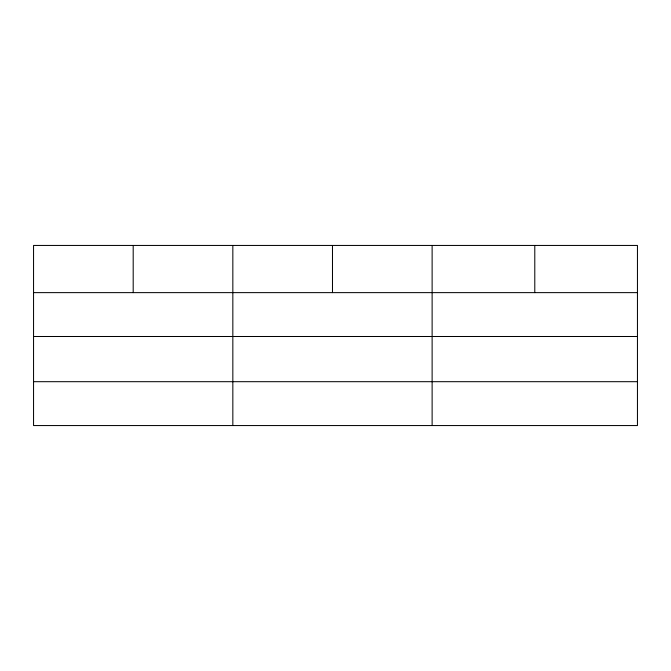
<?xml version="1.0" encoding="UTF-8"?>
<svg xmlns="http://www.w3.org/2000/svg" width="671" height="671" viewBox="0 0 671 671"><rect width="100%" height="100%" fill="white"/><g stroke="black" fill="none" stroke-linecap="round" stroke-linejoin="round"><path stroke-width="1.01" d="M637.45 336.498L637.45 245.443L33.55 245.443L33.55 425.557L637.45 425.557L637.45 336.498L33.55 336.498M33.55 292.631L637.45 292.631M33.55 381.69L637.45 381.69M534.787 245.443L534.787 292.631M432.124 245.443L432.124 425.557M332.481 245.443L332.481 292.631M232.837 245.443L232.837 425.557M133.194 245.443L133.194 292.631"/></g></svg>
